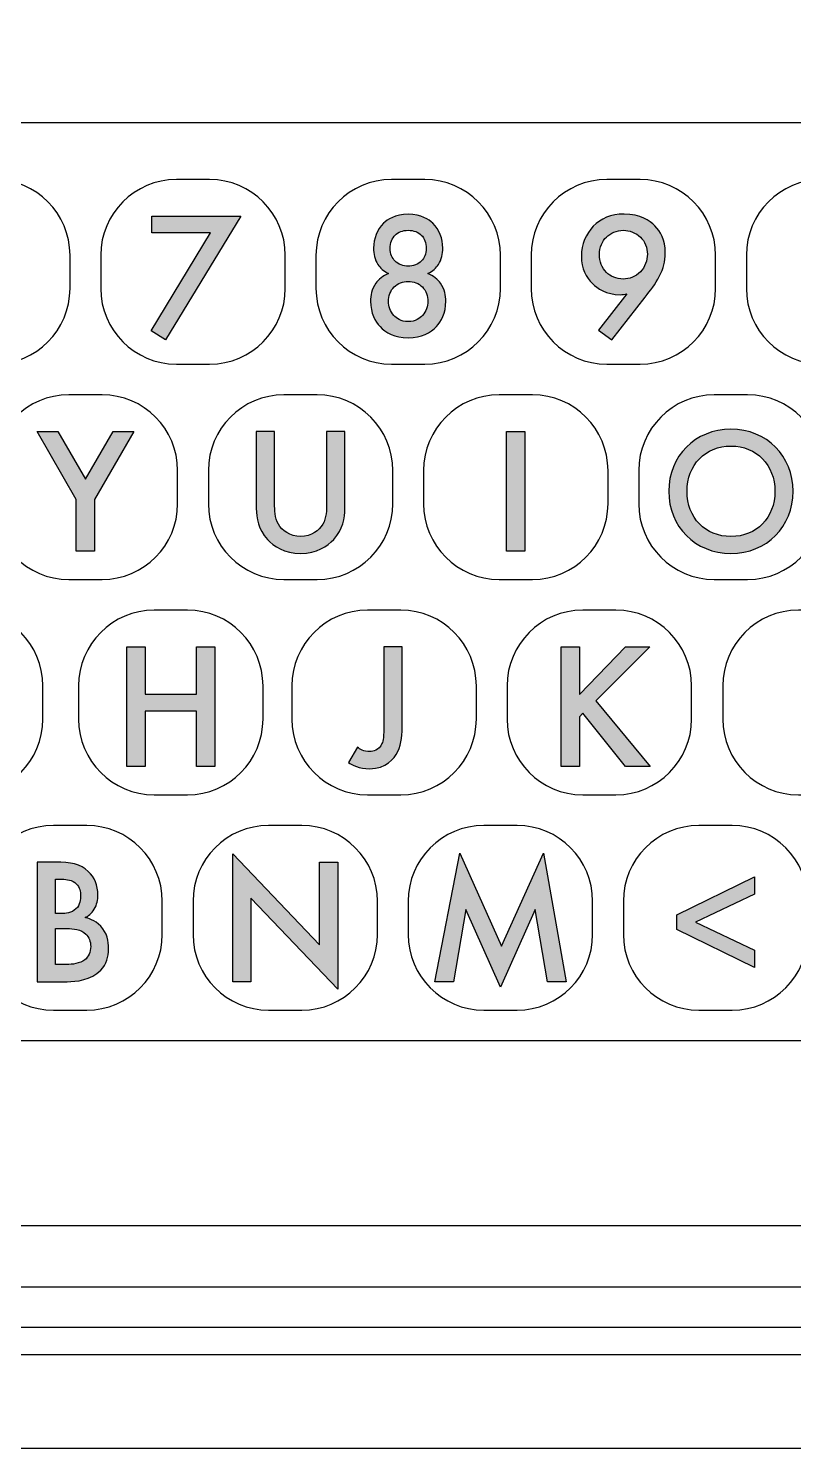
# Model space of a CAD drawing. Extents: x -123 to 250, y -165 to 87.
# Drawn here: x 121.9 to 153.5, y -165.3 to -106.7 of the extents above; entities that cross this region are included whole.
import ezdxf

# ---------------------------------------------------------------- set-up
doc = ezdxf.new("R2010")
doc.units = 0
doc.header["$MEASUREMENT"] = 0
doc.layers.add('LAYER_1', color=7, linetype='CONTINUOUS')

# ---------------------------------------------------------------- blocks, each defined once
blk = doc.blocks.new('BLOCK_14')
at = {"layer": 'LAYER_1', "color": 7}
for points in [[(120.494, -120.537), (120.494, -120.537), (119.118, -120.537), (119.118, -120.537), (117.394, -120.537), (115.996, -119.14), (115.996, -117.415), (115.996, -117.415), (115.996, -116.039), (115.996, -116.039), (115.996, -114.315), (117.394, -112.917), (119.118, -112.917), (119.118, -112.917), (120.494, -112.917), (120.494, -112.917), (122.218, -112.917), (123.616, -114.315), (123.616, -116.039), (123.616, -116.039), (123.616, -117.415), (123.616, -117.415), (123.616, -119.14), (122.218, -120.537), (120.494, -120.537)], [(129.384, -120.537), (129.384, -120.537), (128.008, -120.537), (128.008, -120.537), (126.284, -120.537), (124.886, -119.14), (124.886, -117.415), (124.886, -117.415), (124.886, -116.039), (124.886, -116.039), (124.886, -114.315), (126.284, -112.917), (128.008, -112.917), (128.008, -112.917), (129.384, -112.917), (129.384, -112.917), (131.108, -112.917), (132.506, -114.315), (132.506, -116.039), (132.506, -116.039), (132.506, -117.415), (132.506, -117.415), (132.506, -119.14), (131.108, -120.537), (129.384, -120.537)], [(138.274, -120.537), (138.274, -120.537), (136.898, -120.537), (136.898, -120.537), (135.174, -120.537), (133.776, -119.14), (133.776, -117.415), (133.776, -117.415), (133.776, -116.039), (133.776, -116.039), (133.776, -114.315), (135.174, -112.917), (136.898, -112.917), (136.898, -112.917), (138.274, -112.917), (138.274, -112.917), (139.998, -112.917), (141.396, -114.315), (141.396, -116.039), (141.396, -116.039), (141.396, -117.415), (141.396, -117.415), (141.396, -119.14), (139.998, -120.537), (138.274, -120.537)], [(147.164, -120.537), (147.164, -120.537), (145.788, -120.537), (145.788, -120.537), (144.064, -120.537), (142.666, -119.14), (142.666, -117.415), (142.666, -117.415), (142.666, -116.039), (142.666, -116.039), (142.666, -114.315), (144.064, -112.917), (145.788, -112.917), (145.788, -112.917), (147.164, -112.917), (147.164, -112.917), (148.888, -112.917), (150.286, -114.315), (150.286, -116.039), (150.286, -116.039), (150.286, -117.415), (150.286, -117.415), (150.286, -119.14), (148.888, -120.537), (147.164, -120.537)], [(156.054, -120.537), (156.054, -120.537), (154.678, -120.537), (154.678, -120.537), (152.954, -120.537), (151.556, -119.14), (151.556, -117.415), (151.556, -117.415), (151.556, -116.039), (151.556, -116.039), (151.556, -114.315), (152.954, -112.917), (154.678, -112.917), (154.678, -112.917), (156.054, -112.917), (156.054, -112.917), (157.778, -112.917), (159.176, -114.315), (159.176, -116.039), (159.176, -116.039), (159.176, -117.415), (159.176, -117.415), (159.176, -119.14), (157.778, -120.537), (156.054, -120.537)], [(124.939, -129.427), (124.939, -129.427), (123.563, -129.427), (123.563, -129.427), (121.839, -129.427), (120.441, -128.03), (120.441, -126.305), (120.441, -126.305), (120.441, -124.929), (120.441, -124.929), (120.441, -123.205), (121.839, -121.807), (123.563, -121.807), (123.563, -121.807), (124.939, -121.807), (124.939, -121.807), (126.663, -121.807), (128.061, -123.205), (128.061, -124.929), (128.061, -124.929), (128.061, -126.305), (128.061, -126.305), (128.061, -128.03), (126.663, -129.427), (124.939, -129.427)], [(133.829, -129.427), (133.829, -129.427), (132.453, -129.427), (132.453, -129.427), (130.729, -129.427), (129.331, -128.03), (129.331, -126.305), (129.331, -126.305), (129.331, -124.929), (129.331, -124.929), (129.331, -123.205), (130.729, -121.807), (132.453, -121.807), (132.453, -121.807), (133.829, -121.807), (133.829, -121.807), (135.553, -121.807), (136.951, -123.205), (136.951, -124.929), (136.951, -124.929), (136.951, -126.305), (136.951, -126.305), (136.951, -128.03), (135.553, -129.427), (133.829, -129.427)], [(142.719, -129.427), (142.719, -129.427), (141.343, -129.427), (141.343, -129.427), (139.619, -129.427), (138.221, -128.03), (138.221, -126.305), (138.221, -126.305), (138.221, -124.929), (138.221, -124.929), (138.221, -123.205), (139.619, -121.807), (141.343, -121.807), (141.343, -121.807), (142.719, -121.807), (142.719, -121.807), (144.443, -121.807), (145.841, -123.205), (145.841, -124.929), (145.841, -124.929), (145.841, -126.305), (145.841, -126.305), (145.841, -128.03), (144.443, -129.427), (142.719, -129.427)], [(151.609, -129.427), (151.609, -129.427), (150.233, -129.427), (150.233, -129.427), (148.509, -129.427), (147.111, -128.03), (147.111, -126.305), (147.111, -126.305), (147.111, -124.929), (147.111, -124.929), (147.111, -123.205), (148.509, -121.807), (150.233, -121.807), (150.233, -121.807), (151.609, -121.807), (151.609, -121.807), (153.333, -121.807), (154.731, -123.205), (154.731, -124.929), (154.731, -124.929), (154.731, -126.305), (154.731, -126.305), (154.731, -128.03), (153.333, -129.427), (151.609, -129.427)], [(119.369, -138.317), (119.369, -138.317), (117.993, -138.317), (117.993, -138.317), (116.269, -138.317), (114.871, -136.92), (114.871, -135.195), (114.871, -135.195), (114.871, -133.819), (114.871, -133.819), (114.871, -132.095), (116.269, -130.697), (117.993, -130.697), (117.993, -130.697), (119.369, -130.697), (119.369, -130.697), (121.094, -130.697), (122.491, -132.095), (122.491, -133.819), (122.491, -133.819), (122.491, -135.195), (122.491, -135.195), (122.491, -136.92), (121.094, -138.317), (119.369, -138.317)], [(128.467, -138.317), (128.467, -138.317), (127.091, -138.317), (127.091, -138.317), (125.367, -138.317), (123.969, -136.92), (123.969, -135.195), (123.969, -135.195), (123.969, -133.819), (123.969, -133.819), (123.969, -132.095), (125.367, -130.697), (127.091, -130.697), (127.091, -130.697), (128.467, -130.697), (128.467, -130.697), (130.191, -130.697), (131.589, -132.095), (131.589, -133.819), (131.589, -133.819), (131.589, -135.195), (131.589, -135.195), (131.589, -136.92), (130.191, -138.317), (128.467, -138.317)], [(137.28, -138.317), (137.28, -138.317), (135.904, -138.317), (135.904, -138.317), (134.18, -138.317), (132.782, -136.92), (132.782, -135.195), (132.782, -135.195), (132.782, -133.819), (132.782, -133.819), (132.782, -132.095), (134.18, -130.697), (135.904, -130.697), (135.904, -130.697), (137.28, -130.697), (137.28, -130.697), (139.004, -130.697), (140.402, -132.095), (140.402, -133.819), (140.402, -133.819), (140.402, -135.195), (140.402, -135.195), (140.402, -136.92), (139.004, -138.317), (137.28, -138.317)], [(146.17, -138.317), (146.17, -138.317), (144.794, -138.317), (144.794, -138.317), (143.07, -138.317), (141.672, -136.92), (141.672, -135.195), (141.672, -135.195), (141.672, -133.819), (141.672, -133.819), (141.672, -132.095), (143.07, -130.697), (144.794, -130.697), (144.794, -130.697), (146.17, -130.697), (146.17, -130.697), (147.894, -130.697), (149.292, -132.095), (149.292, -133.819), (149.292, -133.819), (149.292, -135.195), (149.292, -135.195), (149.292, -136.92), (147.894, -138.317), (146.17, -138.317)], [(155.082, -138.317), (155.082, -138.317), (153.706, -138.317), (153.706, -138.317), (151.982, -138.317), (150.584, -136.92), (150.584, -135.195), (150.584, -135.195), (150.584, -133.819), (150.584, -133.819), (150.584, -132.095), (151.982, -130.697), (153.706, -130.697), (153.706, -130.697), (155.082, -130.697), (155.082, -130.697), (156.806, -130.697), (158.204, -132.095), (158.204, -133.819), (158.204, -133.819), (158.204, -135.195), (158.204, -135.195), (158.204, -136.92), (156.806, -138.317), (155.082, -138.317)], [(124.304, -147.207), (124.304, -147.207), (122.928, -147.207), (122.928, -147.207), (121.204, -147.207), (119.806, -145.81), (119.806, -144.085), (119.806, -144.085), (119.806, -142.709), (119.806, -142.709), (119.806, -140.985), (121.204, -139.587), (122.928, -139.587), (122.928, -139.587), (124.304, -139.587), (124.304, -139.587), (126.028, -139.587), (127.426, -140.985), (127.426, -142.709), (127.426, -142.709), (127.426, -144.085), (127.426, -144.085), (127.426, -145.81), (126.028, -147.207), (124.304, -147.207)], [(133.194, -147.207), (133.194, -147.207), (131.818, -147.207), (131.818, -147.207), (130.094, -147.207), (128.696, -145.81), (128.696, -144.085), (128.696, -144.085), (128.696, -142.709), (128.696, -142.709), (128.696, -140.985), (130.094, -139.587), (131.818, -139.587), (131.818, -139.587), (133.194, -139.587), (133.194, -139.587), (134.918, -139.587), (136.316, -140.985), (136.316, -142.709), (136.316, -142.709), (136.316, -144.085), (136.316, -144.085), (136.316, -145.81), (134.918, -147.207), (133.194, -147.207)], [(142.084, -147.207), (142.084, -147.207), (140.708, -147.207), (140.708, -147.207), (138.984, -147.207), (137.586, -145.81), (137.586, -144.085), (137.586, -144.085), (137.586, -142.709), (137.586, -142.709), (137.586, -140.985), (138.984, -139.587), (140.708, -139.587), (140.708, -139.587), (142.084, -139.587), (142.084, -139.587), (143.808, -139.587), (145.206, -140.985), (145.206, -142.709), (145.206, -142.709), (145.206, -144.085), (145.206, -144.085), (145.206, -145.81), (143.808, -147.207), (142.084, -147.207)], [(150.974, -147.207), (150.974, -147.207), (149.598, -147.207), (149.598, -147.207), (147.874, -147.207), (146.476, -145.81), (146.476, -144.085), (146.476, -144.085), (146.476, -142.709), (146.476, -142.709), (146.476, -140.985), (147.874, -139.587), (149.598, -139.587), (149.598, -139.587), (150.974, -139.587), (150.974, -139.587), (152.698, -139.587), (154.096, -140.985), (154.096, -142.709), (154.096, -142.709), (154.096, -144.085), (154.096, -144.085), (154.096, -145.81), (152.698, -147.207), (150.974, -147.207)], [(163.855, -156.097), (163.855, -156.097), (91.777, -156.097), (91.777, -156.097), (89.802, -156.097), (88.201, -154.496), (88.201, -152.521), (88.201, -152.521), (88.201, -152.053), (88.201, -152.053), (88.201, -150.078), (89.802, -148.477), (91.777, -148.477), (91.777, -148.477), (163.855, -148.477), (163.855, -148.477), (165.83, -148.477), (167.431, -150.078), (167.431, -152.053), (167.431, -152.053), (167.431, -152.521), (167.431, -152.521), (167.431, -154.496), (165.83, -156.097), (163.855, -156.097)]]:
    blk.add_open_spline(points, degree=3, knots=[0, 0, 0, 0, 1, 1, 1, 2, 2, 2, 3, 3, 3, 4, 4, 4, 5, 5, 5, 6, 6, 6, 7, 7, 7, 8, 8, 8, 8], dxfattribs=at)
blk = doc.blocks.new('BLOCK_15')
at = {"layer": 'LAYER_1', "color": 7}
blk.add_lwpolyline([(199.816, -101.487), (173.146, -101.487), (155.472, -101.487), (155.366, -110.57), (61.355, -110.57), (61.355, -104.027), (51.258, -104.22), (51.258, -110.57), (51.258, -115.003), (51.258, -148.477), (62.656, -148.477), (62.656, -158.637), (182.036, -158.637), (199.816, -158.637), (199.816, -151.998), (199.816, -147.068), (206.166, -147.068), (206.166, -107.837), (206.166, -101.487), (199.816, -101.487)], dxfattribs=at)
blk = doc.blocks.new('BLOCK_16')
at = {"layer": 'LAYER_1', "color": 7}
blk.add_open_spline([(203.824, -160.304), (203.824, -160.304), (56.168, -160.304), (56.168, -160.304), (52.722, -160.304), (49.928, -157.51), (49.928, -154.064), (49.928, -154.064), (49.928, -49.643), (49.928, -49.643), (49.928, -46.197), (52.722, -43.403), (56.168, -43.403), (56.168, -43.403), (203.824, -43.403), (203.824, -43.403), (207.27, -43.403), (210.064, -46.197), (210.064, -49.643), (210.064, -49.643), (210.064, -154.064), (210.064, -154.064), (210.064, -157.51), (207.27, -160.304), (203.824, -160.304)], degree=3, knots=[0, 0, 0, 0, 1, 1, 1, 2, 2, 2, 3, 3, 3, 4, 4, 4, 5, 5, 5, 6, 6, 6, 7, 7, 7, 8, 8, 8, 8], dxfattribs=at)
blk = doc.blocks.new('BLOCK_23')
at = {"layer": 'LAYER_1'}
h = blk.add_hatch(color=7, dxfattribs=at)
h.dxf.hatch_style = 2
h.paths.add_polyline_path([(123.873, -126.123), (122.251, -123.315), (123.11, -123.315), (124.251, -125.293), (125.391, -123.315), (126.251, -123.315), (124.628, -126.123), (124.628, -128.256), (123.873, -128.256)])
blk.add_lwpolyline([(123.873, -126.123), (122.251, -123.315), (123.11, -123.315), (124.251, -125.293), (125.391, -123.315), (126.251, -123.315), (124.628, -126.123), (124.628, -128.256), (123.873, -128.256), (123.873, -126.123)], dxfattribs=at)
blk = doc.blocks.new('BLOCK_24')
at = {"layer": 'LAYER_1'}
h = blk.add_hatch(color=7, dxfattribs=at)
h.dxf.hatch_style = 2
edge = h.paths.add_edge_path()
edge.add_spline(control_points=[(132.067, -123.315), (132.067, -123.315), (132.067, -126.293), (132.067, -126.293), (132.067, -126.559), (132.074, -126.885), (132.222, -127.145), (132.37, -127.397), (132.704, -127.656), (133.141, -127.656), (133.578, -127.656), (133.911, -127.397), (134.059, -127.145), (134.207, -126.885), (134.215, -126.559), (134.215, -126.293), (134.215, -126.293), (134.215, -123.315), (134.215, -123.315), (134.215, -123.315), (134.97, -123.315), (134.97, -123.315), (134.97, -123.315), (134.97, -126.493), (134.97, -126.493), (134.97, -126.885), (134.889, -127.359), (134.511, -127.774), (134.252, -128.056), (133.815, -128.352), (133.141, -128.352), (132.467, -128.352), (132.03, -128.056), (131.77, -127.774), (131.393, -127.359), (131.311, -126.885), (131.311, -126.493), (131.311, -126.493), (131.311, -123.315), (131.311, -123.315), (131.311, -123.315), (132.067, -123.315), (132.067, -123.315)], knot_values=[0, 0, 0, 0, 1, 1, 1, 2, 2, 2, 3, 3, 3, 4, 4, 4, 5, 5, 5, 6, 6, 6, 7, 7, 7, 8, 8, 8, 9, 9, 9, 10, 10, 10, 11, 11, 11, 12, 12, 12, 13, 13, 13, 14, 14, 14, 14], degree=3, periodic=1)
blk.add_open_spline([(132.067, -123.315), (132.067, -123.315), (132.067, -126.293), (132.067, -126.293), (132.067, -126.559), (132.074, -126.885), (132.222, -127.145), (132.37, -127.397), (132.704, -127.656), (133.141, -127.656), (133.578, -127.656), (133.911, -127.397), (134.059, -127.145), (134.207, -126.885), (134.215, -126.559), (134.215, -126.293), (134.215, -126.293), (134.215, -123.315), (134.215, -123.315), (134.215, -123.315), (134.97, -123.315), (134.97, -123.315), (134.97, -123.315), (134.97, -126.493), (134.97, -126.493), (134.97, -126.885), (134.889, -127.359), (134.511, -127.774), (134.252, -128.056), (133.815, -128.352), (133.141, -128.352), (132.467, -128.352), (132.03, -128.056), (131.77, -127.774), (131.393, -127.359), (131.311, -126.885), (131.311, -126.493), (131.311, -126.493), (131.311, -123.315), (131.311, -123.315), (131.311, -123.315), (132.067, -123.315), (132.067, -123.315)], degree=3, knots=[0, 0, 0, 0, 1, 1, 1, 2, 2, 2, 3, 3, 3, 4, 4, 4, 5, 5, 5, 6, 6, 6, 7, 7, 7, 8, 8, 8, 9, 9, 9, 10, 10, 10, 11, 11, 11, 12, 12, 12, 13, 13, 13, 14, 14, 14, 14], dxfattribs=at)
blk = doc.blocks.new('BLOCK_25')
at = {"layer": 'LAYER_1'}
h = blk.add_hatch(color=7, dxfattribs=at)
h.dxf.hatch_style = 2
h.paths.add_polyline_path([(142.409, -123.315), (142.409, -128.256), (141.653, -128.256), (141.653, -123.315)])
blk.add_lwpolyline([(142.409, -123.315), (142.409, -128.256), (141.653, -128.256), (141.653, -123.315), (142.409, -123.315)], dxfattribs=at)
blk = doc.blocks.new('BLOCK_26')
at = {"layer": 'LAYER_1'}
h = blk.add_hatch(color=7, dxfattribs=at)
h.dxf.hatch_style = 2
edge = h.paths.add_edge_path()
edge.add_spline(control_points=[(153.491, -125.789), (153.491, -127.241), (152.402, -128.352), (150.92, -128.352), (149.439, -128.352), (148.35, -127.241), (148.35, -125.789), (148.35, -124.337), (149.439, -123.227), (150.92, -123.227), (152.402, -123.227), (153.491, -124.337), (153.491, -125.789)], knot_values=[0, 0, 0, 0, 1, 1, 1, 2, 2, 2, 3, 3, 3, 4, 4, 4, 4], degree=3, periodic=1)
edge = h.paths.add_edge_path()
edge.add_spline(control_points=[(152.735, -125.789), (152.735, -124.693), (151.98, -123.922), (150.92, -123.922), (149.861, -123.922), (149.106, -124.693), (149.106, -125.789), (149.106, -126.885), (149.861, -127.656), (150.92, -127.656), (151.98, -127.656), (152.735, -126.885), (152.735, -125.789)], knot_values=[0, 0, 0, 0, 1, 1, 1, 2, 2, 2, 3, 3, 3, 4, 4, 4, 4], degree=3, periodic=1)
for points in [[(153.491, -125.789), (153.491, -127.241), (152.402, -128.352), (150.92, -128.352), (149.439, -128.352), (148.35, -127.241), (148.35, -125.789), (148.35, -124.337), (149.439, -123.227), (150.92, -123.227), (152.402, -123.227), (153.491, -124.337), (153.491, -125.789)], [(152.735, -125.789), (152.735, -124.693), (151.98, -123.922), (150.92, -123.922), (149.861, -123.922), (149.106, -124.693), (149.106, -125.789), (149.106, -126.885), (149.861, -127.656), (150.92, -127.656), (151.98, -127.656), (152.735, -126.885), (152.735, -125.789)]]:
    blk.add_open_spline(points, degree=3, knots=[0, 0, 0, 0, 1, 1, 1, 2, 2, 2, 3, 3, 3, 4, 4, 4, 4], dxfattribs=at)
blk = doc.blocks.new('BLOCK_36')
at = {"layer": 'LAYER_1'}
h = blk.add_hatch(color=7, dxfattribs=at)
h.dxf.hatch_style = 2
h.paths.add_polyline_path([(129.422, -115.122), (126.992, -115.122), (126.992, -114.426), (130.666, -114.426), (127.555, -119.536), (126.962, -119.166)])
blk.add_lwpolyline([(129.422, -115.122), (126.992, -115.122), (126.992, -114.426), (130.666, -114.426), (127.555, -119.536), (126.962, -119.166), (129.422, -115.122)], dxfattribs=at)
blk = doc.blocks.new('BLOCK_37')
at = {"layer": 'LAYER_1'}
h = blk.add_hatch(color=7, dxfattribs=at)
h.dxf.hatch_style = 2
edge = h.paths.add_edge_path()
edge.add_spline(control_points=[(138.919, -117.196), (139.104, -117.44), (139.141, -117.714), (139.141, -117.936), (139.141, -118.44), (138.949, -118.781), (138.749, -118.988), (138.519, -119.233), (138.149, -119.447), (137.586, -119.447), (137.023, -119.447), (136.652, -119.233), (136.423, -118.988), (136.223, -118.781), (136.03, -118.44), (136.03, -117.936), (136.03, -117.714), (136.067, -117.44), (136.252, -117.196), (136.364, -117.04), (136.541, -116.892), (136.771, -116.796), (136.564, -116.707), (136.423, -116.559), (136.334, -116.425), (136.208, -116.225), (136.156, -115.974), (136.156, -115.751), (136.156, -115.359), (136.297, -114.989), (136.571, -114.722), (136.727, -114.574), (137.045, -114.344), (137.586, -114.344), (138.126, -114.344), (138.445, -114.574), (138.6, -114.722), (138.875, -114.989), (139.015, -115.359), (139.015, -115.751), (139.015, -115.974), (138.963, -116.225), (138.838, -116.425), (138.749, -116.559), (138.608, -116.707), (138.401, -116.796), (138.63, -116.892), (138.808, -117.04), (138.919, -117.196)], knot_values=[0, 0, 0, 0, 1, 1, 1, 2, 2, 2, 3, 3, 3, 4, 4, 4, 5, 5, 5, 6, 6, 6, 7, 7, 7, 8, 8, 8, 9, 9, 9, 10, 10, 10, 11, 11, 11, 12, 12, 12, 13, 13, 13, 14, 14, 14, 15, 15, 15, 16, 16, 16, 16], degree=3, periodic=1)
edge = h.paths.add_edge_path()
edge.add_spline(control_points=[(137.001, -117.351), (136.852, -117.499), (136.771, -117.736), (136.771, -117.951), (136.771, -118.144), (136.845, -118.366), (136.993, -118.529), (137.097, -118.647), (137.282, -118.781), (137.586, -118.781), (137.889, -118.781), (138.075, -118.647), (138.178, -118.529), (138.326, -118.366), (138.401, -118.144), (138.401, -117.951), (138.401, -117.736), (138.319, -117.499), (138.171, -117.351), (138.023, -117.203), (137.801, -117.122), (137.586, -117.122), (137.371, -117.122), (137.149, -117.203), (137.001, -117.351)], knot_values=[0, 0, 0, 0, 1, 1, 1, 2, 2, 2, 3, 3, 3, 4, 4, 4, 5, 5, 5, 6, 6, 6, 7, 7, 7, 8, 8, 8, 8], degree=3, periodic=1)
edge = h.paths.add_edge_path()
edge.add_spline(control_points=[(137.045, -115.211), (136.919, -115.337), (136.838, -115.536), (136.838, -115.759), (136.838, -115.988), (136.927, -116.166), (137.038, -116.277), (137.171, -116.418), (137.393, -116.5), (137.586, -116.5), (137.778, -116.5), (138.001, -116.418), (138.134, -116.277), (138.245, -116.166), (138.334, -115.988), (138.334, -115.759), (138.334, -115.536), (138.252, -115.337), (138.126, -115.211), (138.001, -115.092), (137.815, -115.011), (137.586, -115.011), (137.356, -115.011), (137.171, -115.092), (137.045, -115.211)], knot_values=[0, 0, 0, 0, 1, 1, 1, 2, 2, 2, 3, 3, 3, 4, 4, 4, 5, 5, 5, 6, 6, 6, 7, 7, 7, 8, 8, 8, 8], degree=3, periodic=1)
for points, knots in [([(138.919, -117.196), (139.104, -117.44), (139.141, -117.714), (139.141, -117.936), (139.141, -118.44), (138.949, -118.781), (138.749, -118.988), (138.519, -119.233), (138.149, -119.447), (137.586, -119.447), (137.023, -119.447), (136.652, -119.233), (136.423, -118.988), (136.223, -118.781), (136.03, -118.44), (136.03, -117.936), (136.03, -117.714), (136.067, -117.44), (136.252, -117.196), (136.364, -117.04), (136.541, -116.892), (136.771, -116.796), (136.564, -116.707), (136.423, -116.559), (136.334, -116.425), (136.208, -116.225), (136.156, -115.974), (136.156, -115.751), (136.156, -115.359), (136.297, -114.989), (136.571, -114.722), (136.727, -114.574), (137.045, -114.344), (137.586, -114.344), (138.126, -114.344), (138.445, -114.574), (138.6, -114.722), (138.875, -114.989), (139.015, -115.359), (139.015, -115.751), (139.015, -115.974), (138.963, -116.225), (138.838, -116.425), (138.749, -116.559), (138.608, -116.707), (138.401, -116.796), (138.63, -116.892), (138.808, -117.04), (138.919, -117.196)], [0, 0, 0, 0, 1, 1, 1, 2, 2, 2, 3, 3, 3, 4, 4, 4, 5, 5, 5, 6, 6, 6, 7, 7, 7, 8, 8, 8, 9, 9, 9, 10, 10, 10, 11, 11, 11, 12, 12, 12, 13, 13, 13, 14, 14, 14, 15, 15, 15, 16, 16, 16, 16]), ([(137.045, -115.211), (136.919, -115.337), (136.838, -115.536), (136.838, -115.759), (136.838, -115.988), (136.927, -116.166), (137.038, -116.277), (137.171, -116.418), (137.393, -116.5), (137.586, -116.5), (137.778, -116.5), (138.001, -116.418), (138.134, -116.277), (138.245, -116.166), (138.334, -115.988), (138.334, -115.759), (138.334, -115.536), (138.252, -115.337), (138.126, -115.211), (138.001, -115.092), (137.815, -115.011), (137.586, -115.011), (137.356, -115.011), (137.171, -115.092), (137.045, -115.211)], [0, 0, 0, 0, 1, 1, 1, 2, 2, 2, 3, 3, 3, 4, 4, 4, 5, 5, 5, 6, 6, 6, 7, 7, 7, 8, 8, 8, 8]), ([(137.001, -117.351), (136.852, -117.499), (136.771, -117.736), (136.771, -117.951), (136.771, -118.144), (136.845, -118.366), (136.993, -118.529), (137.097, -118.647), (137.282, -118.781), (137.586, -118.781), (137.889, -118.781), (138.075, -118.647), (138.178, -118.529), (138.326, -118.366), (138.401, -118.144), (138.401, -117.951), (138.401, -117.736), (138.319, -117.499), (138.171, -117.351), (138.023, -117.203), (137.801, -117.122), (137.586, -117.122), (137.371, -117.122), (137.149, -117.203), (137.001, -117.351)], [0, 0, 0, 0, 1, 1, 1, 2, 2, 2, 3, 3, 3, 4, 4, 4, 5, 5, 5, 6, 6, 6, 7, 7, 7, 8, 8, 8, 8])]:
    blk.add_open_spline(points, degree=3, knots=knots, dxfattribs=at)
blk = doc.blocks.new('BLOCK_38')
at = {"layer": 'LAYER_1'}
h = blk.add_hatch(color=7, dxfattribs=at)
h.dxf.hatch_style = 2
edge = h.paths.add_edge_path()
edge.add_spline(control_points=[(145.454, -119.129), (145.454, -119.129), (146.616, -117.64), (146.616, -117.64), (146.52, -117.662), (146.439, -117.67), (146.35, -117.67), (145.765, -117.67), (145.394, -117.411), (145.194, -117.211), (144.942, -116.959), (144.743, -116.596), (144.743, -116.085), (144.743, -115.588), (144.935, -115.151), (145.231, -114.848), (145.543, -114.529), (145.957, -114.344), (146.505, -114.344), (147.179, -114.344), (147.572, -114.618), (147.779, -114.833), (147.987, -115.048), (148.209, -115.403), (148.209, -115.951), (148.209, -116.307), (148.127, -116.589), (147.972, -116.892), (147.787, -117.262), (147.594, -117.485), (147.372, -117.774), (147.372, -117.774), (146.002, -119.536), (146.002, -119.536), (146.002, -119.536), (145.454, -119.129), (145.454, -119.129)], knot_values=[0, 0, 0, 0, 1, 1, 1, 2, 2, 2, 3, 3, 3, 4, 4, 4, 5, 5, 5, 6, 6, 6, 7, 7, 7, 8, 8, 8, 9, 9, 9, 10, 10, 10, 11, 11, 11, 12, 12, 12, 12], degree=3, periodic=1)
edge = h.paths.add_edge_path()
edge.add_spline(control_points=[(147.179, -116.729), (147.365, -116.537), (147.468, -116.255), (147.468, -115.996), (147.468, -115.729), (147.365, -115.47), (147.179, -115.292), (146.994, -115.114), (146.728, -115.011), (146.476, -115.011), (146.202, -115.011), (145.935, -115.137), (145.772, -115.292), (145.609, -115.455), (145.483, -115.714), (145.483, -116.018), (145.483, -116.292), (145.587, -116.566), (145.772, -116.751), (145.935, -116.907), (146.194, -117.025), (146.468, -117.025), (146.72, -117.025), (146.987, -116.929), (147.179, -116.729)], knot_values=[0, 0, 0, 0, 1, 1, 1, 2, 2, 2, 3, 3, 3, 4, 4, 4, 5, 5, 5, 6, 6, 6, 7, 7, 7, 8, 8, 8, 8], degree=3, periodic=1)
for points, knots in [([(145.454, -119.129), (145.454, -119.129), (146.616, -117.64), (146.616, -117.64), (146.52, -117.662), (146.439, -117.67), (146.35, -117.67), (145.765, -117.67), (145.394, -117.411), (145.194, -117.211), (144.942, -116.959), (144.743, -116.596), (144.743, -116.085), (144.743, -115.588), (144.935, -115.151), (145.231, -114.848), (145.543, -114.529), (145.957, -114.344), (146.505, -114.344), (147.179, -114.344), (147.572, -114.618), (147.779, -114.833), (147.987, -115.048), (148.209, -115.403), (148.209, -115.951), (148.209, -116.307), (148.127, -116.589), (147.972, -116.892), (147.787, -117.262), (147.594, -117.485), (147.372, -117.774), (147.372, -117.774), (146.002, -119.536), (146.002, -119.536), (146.002, -119.536), (145.454, -119.129), (145.454, -119.129)], [0, 0, 0, 0, 1, 1, 1, 2, 2, 2, 3, 3, 3, 4, 4, 4, 5, 5, 5, 6, 6, 6, 7, 7, 7, 8, 8, 8, 9, 9, 9, 10, 10, 10, 11, 11, 11, 12, 12, 12, 12]), ([(147.179, -116.729), (147.365, -116.537), (147.468, -116.255), (147.468, -115.996), (147.468, -115.729), (147.365, -115.47), (147.179, -115.292), (146.994, -115.114), (146.728, -115.011), (146.476, -115.011), (146.202, -115.011), (145.935, -115.137), (145.772, -115.292), (145.609, -115.455), (145.483, -115.714), (145.483, -116.018), (145.483, -116.292), (145.587, -116.566), (145.772, -116.751), (145.935, -116.907), (146.194, -117.025), (146.468, -117.025), (146.72, -117.025), (146.987, -116.929), (147.179, -116.729)], [0, 0, 0, 0, 1, 1, 1, 2, 2, 2, 3, 3, 3, 4, 4, 4, 5, 5, 5, 6, 6, 6, 7, 7, 7, 8, 8, 8, 8])]:
    blk.add_open_spline(points, degree=3, knots=knots, dxfattribs=at)
blk = doc.blocks.new('BLOCK_61')
at = {"layer": 'LAYER_1'}
h = blk.add_hatch(color=7, dxfattribs=at)
h.dxf.hatch_style = 2
edge = h.paths.add_edge_path()
edge.add_spline(control_points=[(123.008, -141.096), (123.645, -141.096), (124.045, -141.177), (124.371, -141.481), (124.638, -141.732), (124.764, -142.051), (124.764, -142.458), (124.764, -142.651), (124.734, -142.851), (124.616, -143.043), (124.505, -143.236), (124.356, -143.332), (124.245, -143.384), (124.334, -143.407), (124.638, -143.488), (124.882, -143.74), (125.149, -144.021), (125.208, -144.362), (125.208, -144.665), (125.208, -145.021), (125.119, -145.303), (124.882, -145.554), (124.49, -145.969), (123.875, -146.036), (123.497, -146.036), (123.497, -146.036), (122.26, -146.036), (122.26, -146.036), (122.26, -146.036), (122.26, -141.096), (122.26, -141.096), (122.26, -141.096), (123.008, -141.096), (123.008, -141.096)], knot_values=[0, 0, 0, 0, 1, 1, 1, 2, 2, 2, 3, 3, 3, 4, 4, 4, 5, 5, 5, 6, 6, 6, 7, 7, 7, 8, 8, 8, 9, 9, 9, 10, 10, 10, 11, 11, 11, 11], degree=3, periodic=1)
edge = h.paths.add_edge_path()
edge.add_spline(control_points=[(123.016, -143.221), (123.016, -143.221), (123.245, -143.221), (123.245, -143.221), (123.431, -143.221), (123.682, -143.199), (123.86, -143.029), (124.03, -142.866), (124.053, -142.636), (124.053, -142.466), (124.053, -142.318), (124.03, -142.14), (123.875, -141.992), (123.705, -141.829), (123.49, -141.807), (123.275, -141.807), (123.275, -141.807), (123.016, -141.807), (123.016, -141.807), (123.016, -141.807), (123.016, -143.221), (123.016, -143.221)], knot_values=[0, 0, 0, 0, 1, 1, 1, 2, 2, 2, 3, 3, 3, 4, 4, 4, 5, 5, 5, 6, 6, 6, 7, 7, 7, 7], degree=3, periodic=1)
edge = h.paths.add_edge_path()
edge.add_spline(control_points=[(123.016, -145.325), (123.016, -145.325), (123.475, -145.325), (123.475, -145.325), (123.69, -145.325), (124.03, -145.288), (124.223, -145.132), (124.371, -145.014), (124.468, -144.806), (124.468, -144.584), (124.468, -144.384), (124.393, -144.191), (124.268, -144.066), (124.06, -143.865), (123.756, -143.843), (123.49, -143.843), (123.49, -143.843), (123.016, -143.843), (123.016, -143.843), (123.016, -143.843), (123.016, -145.325), (123.016, -145.325)], knot_values=[0, 0, 0, 0, 1, 1, 1, 2, 2, 2, 3, 3, 3, 4, 4, 4, 5, 5, 5, 6, 6, 6, 7, 7, 7, 7], degree=3, periodic=1)
for points, knots in [([(123.008, -141.096), (123.645, -141.096), (124.045, -141.177), (124.371, -141.481), (124.638, -141.732), (124.764, -142.051), (124.764, -142.458), (124.764, -142.651), (124.734, -142.851), (124.616, -143.043), (124.505, -143.236), (124.356, -143.332), (124.245, -143.384), (124.334, -143.407), (124.638, -143.488), (124.882, -143.74), (125.149, -144.021), (125.208, -144.362), (125.208, -144.665), (125.208, -145.021), (125.119, -145.303), (124.882, -145.554), (124.49, -145.969), (123.875, -146.036), (123.497, -146.036), (123.497, -146.036), (122.26, -146.036), (122.26, -146.036), (122.26, -146.036), (122.26, -141.096), (122.26, -141.096), (122.26, -141.096), (123.008, -141.096), (123.008, -141.096)], [0, 0, 0, 0, 1, 1, 1, 2, 2, 2, 3, 3, 3, 4, 4, 4, 5, 5, 5, 6, 6, 6, 7, 7, 7, 8, 8, 8, 9, 9, 9, 10, 10, 10, 11, 11, 11, 11]), ([(123.016, -143.221), (123.016, -143.221), (123.245, -143.221), (123.245, -143.221), (123.431, -143.221), (123.682, -143.199), (123.86, -143.029), (124.03, -142.866), (124.053, -142.636), (124.053, -142.466), (124.053, -142.318), (124.03, -142.14), (123.875, -141.992), (123.705, -141.829), (123.49, -141.807), (123.275, -141.807), (123.275, -141.807), (123.016, -141.807), (123.016, -141.807), (123.016, -141.807), (123.016, -143.221), (123.016, -143.221)], [0, 0, 0, 0, 1, 1, 1, 2, 2, 2, 3, 3, 3, 4, 4, 4, 5, 5, 5, 6, 6, 6, 7, 7, 7, 7]), ([(123.016, -145.325), (123.016, -145.325), (123.475, -145.325), (123.475, -145.325), (123.69, -145.325), (124.03, -145.288), (124.223, -145.132), (124.371, -145.014), (124.468, -144.806), (124.468, -144.584), (124.468, -144.384), (124.393, -144.191), (124.268, -144.066), (124.06, -143.865), (123.756, -143.843), (123.49, -143.843), (123.49, -143.843), (123.016, -143.843), (123.016, -143.843), (123.016, -143.843), (123.016, -145.325), (123.016, -145.325)], [0, 0, 0, 0, 1, 1, 1, 2, 2, 2, 3, 3, 3, 4, 4, 4, 5, 5, 5, 6, 6, 6, 7, 7, 7, 7])]:
    blk.add_open_spline(points, degree=3, knots=knots, dxfattribs=at)
blk = doc.blocks.new('BLOCK_62')
at = {"layer": 'LAYER_1'}
h = blk.add_hatch(color=7, dxfattribs=at)
h.dxf.hatch_style = 2
h.paths.add_polyline_path([(130.335, -146.036), (130.335, -140.762), (133.92, -144.517), (133.92, -141.096), (134.676, -141.096), (134.676, -146.34), (131.091, -142.584), (131.091, -146.036)])
blk.add_lwpolyline([(130.335, -146.036), (130.335, -140.762), (133.92, -144.517), (133.92, -141.096), (134.676, -141.096), (134.676, -146.34), (131.091, -142.584), (131.091, -146.036), (130.335, -146.036)], dxfattribs=at)
blk = doc.blocks.new('BLOCK_63')
at = {"layer": 'LAYER_1'}
h = blk.add_hatch(color=7, dxfattribs=at)
h.dxf.hatch_style = 2
h.paths.add_polyline_path([(138.685, -146.036), (139.722, -140.725), (141.44, -144.562), (143.173, -140.725), (144.106, -146.036), (143.336, -146.036), (142.832, -143.058), (141.396, -146.265), (139.973, -143.051), (139.455, -146.036)])
blk.add_lwpolyline([(138.685, -146.036), (139.722, -140.725), (141.44, -144.562), (143.173, -140.725), (144.106, -146.036), (143.336, -146.036), (142.832, -143.058), (141.396, -146.265), (139.973, -143.051), (139.455, -146.036), (138.685, -146.036)], dxfattribs=at)
blk = doc.blocks.new('BLOCK_64')
at = {"layer": 'LAYER_1'}
h = blk.add_hatch(color=7, dxfattribs=at)
h.dxf.hatch_style = 2
h.paths.add_polyline_path([(151.893, -144.732), (151.893, -145.443), (148.679, -143.881), (148.679, -143.273), (151.893, -141.71), (151.893, -142.421), (149.449, -143.577)])
blk.add_lwpolyline([(151.893, -144.732), (151.893, -145.443), (148.679, -143.881), (148.679, -143.273), (151.893, -141.71), (151.893, -142.421), (149.449, -143.577), (151.893, -144.732)], dxfattribs=at)
blk = doc.blocks.new('BLOCK_74')
at = {"layer": 'LAYER_1'}
h = blk.add_hatch(color=7, dxfattribs=at)
h.dxf.hatch_style = 2
h.paths.add_polyline_path([(126.719, -134.161), (128.838, -134.161), (128.838, -132.206), (129.593, -132.206), (129.593, -137.146), (128.838, -137.146), (128.838, -134.872), (126.719, -134.872), (126.719, -137.146), (125.964, -137.146), (125.964, -132.206), (126.719, -132.206)])
blk.add_lwpolyline([(126.719, -134.161), (128.838, -134.161), (128.838, -132.206), (129.593, -132.206), (129.593, -137.146), (128.838, -137.146), (128.838, -134.872), (126.719, -134.872), (126.719, -137.146), (125.964, -137.146), (125.964, -132.206), (126.719, -132.206), (126.719, -134.161)], dxfattribs=at)
blk = doc.blocks.new('BLOCK_75')
at = {"layer": 'LAYER_1'}
h = blk.add_hatch(color=7, dxfattribs=at)
h.dxf.hatch_style = 2
edge = h.paths.add_edge_path()
edge.add_spline(control_points=[(137.34, -132.206), (137.34, -132.206), (137.34, -135.405), (137.34, -135.405), (137.34, -135.798), (137.325, -136.19), (137.155, -136.531), (136.999, -136.842), (136.666, -137.242), (135.992, -137.242), (135.555, -137.242), (135.266, -137.087), (135.118, -136.99), (135.118, -136.99), (135.488, -136.353), (135.488, -136.353), (135.584, -136.435), (135.74, -136.531), (136.007, -136.531), (136.132, -136.531), (136.377, -136.509), (136.503, -136.198), (136.547, -136.087), (136.584, -135.909), (136.584, -135.405), (136.584, -135.405), (136.584, -132.206), (136.584, -132.206), (136.584, -132.206), (137.34, -132.206), (137.34, -132.206)], knot_values=[0, 0, 0, 0, 1, 1, 1, 2, 2, 2, 3, 3, 3, 4, 4, 4, 5, 5, 5, 6, 6, 6, 7, 7, 7, 8, 8, 8, 9, 9, 9, 10, 10, 10, 10], degree=3, periodic=1)
blk.add_open_spline([(137.34, -132.206), (137.34, -132.206), (137.34, -135.405), (137.34, -135.405), (137.34, -135.798), (137.325, -136.19), (137.155, -136.531), (136.999, -136.842), (136.666, -137.242), (135.992, -137.242), (135.555, -137.242), (135.266, -137.087), (135.118, -136.99), (135.118, -136.99), (135.488, -136.353), (135.488, -136.353), (135.584, -136.435), (135.74, -136.531), (136.007, -136.531), (136.132, -136.531), (136.377, -136.509), (136.503, -136.198), (136.547, -136.087), (136.584, -135.909), (136.584, -135.405), (136.584, -135.405), (136.584, -132.206), (136.584, -132.206), (136.584, -132.206), (137.34, -132.206), (137.34, -132.206)], degree=3, knots=[0, 0, 0, 0, 1, 1, 1, 2, 2, 2, 3, 3, 3, 4, 4, 4, 5, 5, 5, 6, 6, 6, 7, 7, 7, 8, 8, 8, 9, 9, 9, 10, 10, 10, 10], dxfattribs=at)
blk = doc.blocks.new('BLOCK_76')
at = {"layer": 'LAYER_1'}
h = blk.add_hatch(color=7, dxfattribs=at)
h.dxf.hatch_style = 2
h.paths.add_polyline_path([(144.659, -134.175), (146.57, -132.206), (147.563, -132.206), (145.333, -134.442), (147.578, -137.146), (146.57, -137.146), (144.807, -134.953), (144.659, -135.101), (144.659, -137.146), (143.904, -137.146), (143.904, -132.206), (144.659, -132.206)])
blk.add_lwpolyline([(144.659, -134.175), (146.57, -132.206), (147.563, -132.206), (145.333, -134.442), (147.578, -137.146), (146.57, -137.146), (144.807, -134.953), (144.659, -135.101), (144.659, -137.146), (143.904, -137.146), (143.904, -132.206), (144.659, -132.206), (144.659, -134.175)], dxfattribs=at)
blk = doc.blocks.new('BLOCK_17')
at = {"layer": 'LAYER_1'}
for name in ['BLOCK_36', 'BLOCK_37', 'BLOCK_38', 'BLOCK_23', 'BLOCK_24', 'BLOCK_25', 'BLOCK_26', 'BLOCK_74', 'BLOCK_75', 'BLOCK_76', 'BLOCK_61', 'BLOCK_62', 'BLOCK_63', 'BLOCK_64']:
    blk.add_blockref(name, (0, 0), dxfattribs=at)

msp = doc.modelspace()

# ---------------------------------------------------------------- linework, layer by layer
at = {"layer": 'LAYER_1', "color": 1}
for points in [[(250.02, -165.311), (43.645, -165.311), (43.645, -38.311), (250.02, -38.311), (250.02, -165.311)], [(246.307, -161.435), (46.282, -161.435), (46.282, -40.785), (246.307, -40.785), (246.307, -161.435)]]:
    msp.add_lwpolyline(points, dxfattribs=at)

# ---------------------------------------------------------------- block references
at = {"layer": 'LAYER_1'}
for name in ['BLOCK_16', 'BLOCK_15', 'BLOCK_14', 'BLOCK_17']:
    msp.add_blockref(name, (0, 0), dxfattribs=at)

doc.saveas('drawing.dxf')
